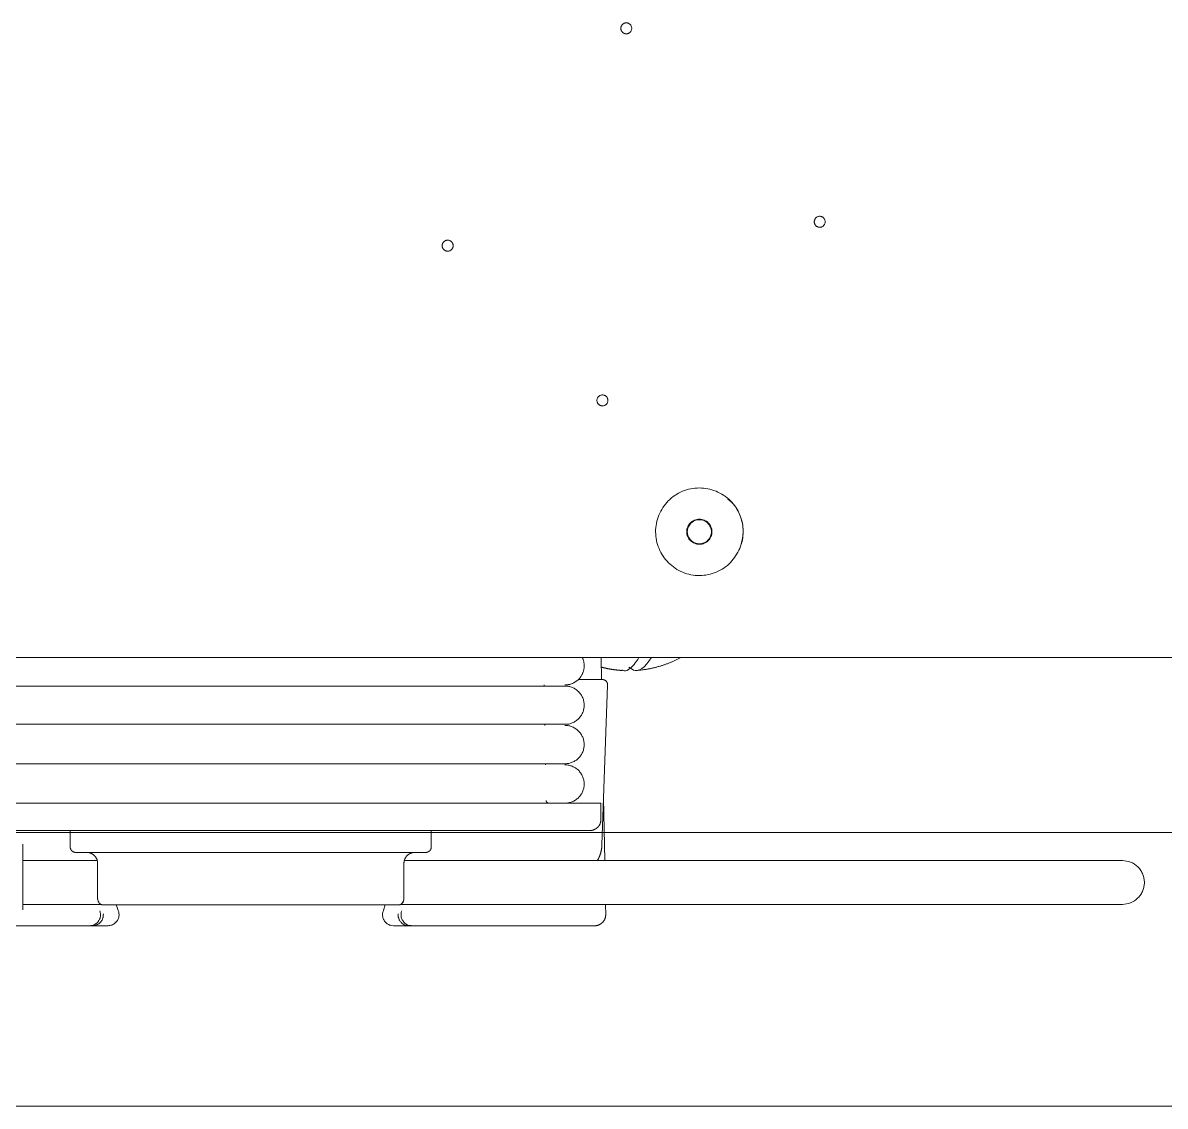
# Model space of a CAD drawing. Header units: millimetres. Extents: x -159872 to 386485, y -250577 to 158966.
# Drawn here: x 158800.1 to 158904.5, y 14289.4 to 14388.4 of the extents above; entities that cross this region are included whole.
import ezdxf

# ---------------------------------------------------------------- set-up
doc = ezdxf.new("R2010")
doc.units = ezdxf.units.MM
doc.layers.add('LDS-equipment-kitchen equipment', color=3, linetype='Continuous', lineweight=13)

# ---------------------------------------------------------------- blocks, each defined once
blk = doc.blocks.new('Group-350')
at = {"layer": 'LDS-equipment-kitchen equipment'}
for points in [[(98181.73, 50844.89, 0), (98181.68, 50844.89, 0), (98181.63, 50844.9, 0), (98181.59, 50844.91, 0), (98181.54, 50844.93, 0), (98181.5, 50844.95, 0), (98181.45, 50844.97, 0), (98181.42, 50845, 0), (98181.38, 50845.04, 0), (98181.35, 50845.07, 0), (98181.32, 50845.11, 0), (98181.29, 50845.15, 0), (98181.27, 50845.2, 0), (98181.25, 50845.24, 0), (98181.24, 50845.29, 0), (98181.23, 50845.34, 0), (98181.23, 50845.39, 0), (98181.23, 50845.44, 0), (98181.24, 50845.49, 0), (98181.25, 50845.53, 0), (98181.27, 50845.58, 0), (98181.29, 50845.63, 0), (98181.32, 50845.67, 0), (98181.35, 50845.71, 0), (98181.38, 50845.74, 0), (98181.42, 50845.78, 0), (98181.45, 50845.81, 0), (98181.5, 50845.83, 0), (98181.54, 50845.85, 0), (98181.59, 50845.87, 0), (98181.63, 50845.88, 0), (98181.68, 50845.89, 0), (98181.73, 50845.89, 0), (98181.78, 50845.89, 0), (98181.83, 50845.88, 0), (98181.88, 50845.87, 0), (98181.92, 50845.85, 0), (98181.97, 50845.83, 0), (98182.01, 50845.81, 0), (98182.05, 50845.78, 0), (98182.09, 50845.74, 0), (98182.12, 50845.71, 0), (98182.15, 50845.67, 0), (98182.17, 50845.63, 0), (98182.19, 50845.58, 0), (98182.21, 50845.53, 0), (98182.22, 50845.49, 0), (98182.23, 50845.44, 0), (98182.23, 50845.39, 0), (98182.23, 50845.34, 0), (98182.22, 50845.29, 0), (98182.21, 50845.24, 0), (98182.19, 50845.2, 0), (98182.17, 50845.15, 0), (98182.15, 50845.11, 0), (98182.12, 50845.07, 0), (98182.09, 50845.04, 0), (98182.05, 50845, 0), (98182.01, 50844.97, 0), (98181.97, 50844.95, 0), (98181.92, 50844.93, 0), (98181.88, 50844.91, 0), (98181.83, 50844.9, 0), (98181.78, 50844.89, 0), (98181.73, 50844.89, 0)], [(98199.41, 50827.21, 0), (98199.36, 50827.21, 0), (98199.31, 50827.22, 0), (98199.27, 50827.23, 0), (98199.22, 50827.25, 0), (98199.18, 50827.27, 0), (98199.13, 50827.29, 0), (98199.1, 50827.32, 0), (98199.06, 50827.36, 0), (98199.03, 50827.39, 0), (98199, 50827.43, 0), (98198.97, 50827.47, 0), (98198.95, 50827.52, 0), (98198.93, 50827.56, 0), (98198.92, 50827.61, 0), (98198.91, 50827.66, 0), (98198.91, 50827.71, 0), (98198.91, 50827.76, 0), (98198.92, 50827.81, 0), (98198.93, 50827.85, 0), (98198.95, 50827.9, 0), (98198.97, 50827.95, 0), (98199, 50827.99, 0), (98199.03, 50828.03, 0), (98199.06, 50828.06, 0), (98199.1, 50828.1, 0), (98199.13, 50828.13, 0), (98199.18, 50828.15, 0), (98199.22, 50828.17, 0), (98199.27, 50828.19, 0), (98199.31, 50828.2, 0), (98199.36, 50828.21, 0), (98199.41, 50828.21, 0), (98199.46, 50828.21, 0), (98199.51, 50828.2, 0), (98199.56, 50828.19, 0), (98199.6, 50828.17, 0), (98199.65, 50828.15, 0), (98199.69, 50828.13, 0), (98199.73, 50828.1, 0), (98199.77, 50828.06, 0), (98199.8, 50828.03, 0), (98199.83, 50827.99, 0), (98199.85, 50827.95, 0), (98199.87, 50827.9, 0), (98199.89, 50827.85, 0), (98199.9, 50827.81, 0), (98199.91, 50827.76, 0), (98199.91, 50827.71, 0), (98199.91, 50827.66, 0), (98199.9, 50827.61, 0), (98199.89, 50827.56, 0), (98199.87, 50827.52, 0), (98199.85, 50827.47, 0), (98199.83, 50827.43, 0), (98199.8, 50827.39, 0), (98199.77, 50827.36, 0), (98199.73, 50827.32, 0), (98199.69, 50827.29, 0), (98199.65, 50827.27, 0), (98199.6, 50827.25, 0), (98199.56, 50827.23, 0), (98199.51, 50827.22, 0), (98199.46, 50827.21, 0), (98199.41, 50827.21, 0)], [(98165.41, 50825.03, 0), (98165.36, 50825.03, 0), (98165.31, 50825.04, 0), (98165.27, 50825.05, 0), (98165.22, 50825.07, 0), (98165.18, 50825.09, 0), (98165.13, 50825.11, 0), (98165.1, 50825.14, 0), (98165.06, 50825.18, 0), (98165.03, 50825.21, 0), (98165, 50825.25, 0), (98164.97, 50825.29, 0), (98164.95, 50825.34, 0), (98164.93, 50825.38, 0), (98164.92, 50825.43, 0), (98164.91, 50825.48, 0), (98164.91, 50825.53, 0), (98164.91, 50825.58, 0), (98164.92, 50825.63, 0), (98164.93, 50825.67, 0), (98164.95, 50825.72, 0), (98164.97, 50825.77, 0), (98165, 50825.81, 0), (98165.03, 50825.85, 0), (98165.06, 50825.88, 0), (98165.1, 50825.92, 0), (98165.13, 50825.95, 0), (98165.18, 50825.97, 0), (98165.22, 50825.99, 0), (98165.27, 50826.01, 0), (98165.31, 50826.02, 0), (98165.36, 50826.03, 0), (98165.41, 50826.03, 0), (98165.46, 50826.03, 0), (98165.51, 50826.02, 0), (98165.56, 50826.01, 0), (98165.6, 50825.99, 0), (98165.65, 50825.97, 0), (98165.69, 50825.95, 0), (98165.73, 50825.92, 0), (98165.77, 50825.88, 0), (98165.8, 50825.85, 0), (98165.83, 50825.81, 0), (98165.85, 50825.77, 0), (98165.87, 50825.72, 0), (98165.89, 50825.67, 0), (98165.9, 50825.63, 0), (98165.91, 50825.58, 0), (98165.91, 50825.53, 0), (98165.91, 50825.48, 0), (98165.9, 50825.43, 0), (98165.89, 50825.38, 0), (98165.87, 50825.34, 0), (98165.85, 50825.29, 0), (98165.83, 50825.25, 0), (98165.8, 50825.21, 0), (98165.77, 50825.18, 0), (98165.73, 50825.14, 0), (98165.69, 50825.11, 0), (98165.65, 50825.09, 0), (98165.6, 50825.07, 0), (98165.56, 50825.05, 0), (98165.51, 50825.04, 0), (98165.46, 50825.03, 0), (98165.41, 50825.03, 0)], [(98179.55, 50810.89, 0), (98179.5, 50810.89, 0), (98179.45, 50810.9, 0), (98179.41, 50810.91, 0), (98179.36, 50810.93, 0), (98179.32, 50810.95, 0), (98179.27, 50810.97, 0), (98179.24, 50811, 0), (98179.2, 50811.04, 0), (98179.17, 50811.07, 0), (98179.14, 50811.11, 0), (98179.11, 50811.15, 0), (98179.09, 50811.2, 0), (98179.07, 50811.24, 0), (98179.06, 50811.29, 0), (98179.05, 50811.34, 0), (98179.05, 50811.39, 0), (98179.05, 50811.44, 0), (98179.06, 50811.49, 0), (98179.07, 50811.53, 0), (98179.09, 50811.58, 0), (98179.11, 50811.63, 0), (98179.14, 50811.67, 0), (98179.17, 50811.71, 0), (98179.2, 50811.74, 0), (98179.24, 50811.78, 0), (98179.27, 50811.81, 0), (98179.32, 50811.83, 0), (98179.36, 50811.85, 0), (98179.41, 50811.87, 0), (98179.45, 50811.88, 0), (98179.5, 50811.89, 0), (98179.55, 50811.89, 0), (98179.6, 50811.89, 0), (98179.65, 50811.88, 0), (98179.7, 50811.87, 0), (98179.74, 50811.85, 0), (98179.79, 50811.83, 0), (98179.83, 50811.81, 0), (98179.87, 50811.78, 0), (98179.91, 50811.74, 0), (98179.94, 50811.71, 0), (98179.97, 50811.67, 0), (98179.99, 50811.63, 0), (98180.01, 50811.58, 0), (98180.03, 50811.53, 0), (98180.04, 50811.49, 0), (98180.05, 50811.44, 0), (98180.05, 50811.39, 0), (98180.05, 50811.34, 0), (98180.04, 50811.29, 0), (98180.03, 50811.24, 0), (98180.01, 50811.2, 0), (98179.99, 50811.15, 0), (98179.97, 50811.11, 0), (98179.94, 50811.07, 0), (98179.91, 50811.04, 0), (98179.87, 50811, 0), (98179.83, 50810.97, 0), (98179.79, 50810.95, 0), (98179.74, 50810.93, 0), (98179.7, 50810.91, 0), (98179.65, 50810.9, 0), (98179.6, 50810.89, 0), (98179.55, 50810.89, 0)], [(98188.41, 50798.24, 0), (98188.3, 50798.25, 0), (98188.19, 50798.26, 0), (98188.08, 50798.29, 0), (98187.97, 50798.33, 0), (98187.87, 50798.38, 0), (98187.77, 50798.43, 0), (98187.68, 50798.5, 0), (98187.6, 50798.58, 0), (98187.52, 50798.66, 0), (98187.46, 50798.75, 0), (98187.4, 50798.85, 0), (98187.35, 50798.95, 0), (98187.31, 50799.06, 0), (98187.28, 50799.17, 0), (98187.27, 50799.28, 0), (98187.26, 50799.39, 0), (98187.27, 50799.5, 0), (98187.28, 50799.61, 0), (98187.31, 50799.72, 0), (98187.35, 50799.83, 0), (98187.4, 50799.93, 0), (98187.46, 50800.03, 0), (98187.52, 50800.12, 0), (98187.6, 50800.2, 0), (98187.68, 50800.28, 0), (98187.77, 50800.35, 0), (98187.87, 50800.4, 0), (98187.97, 50800.45, 0), (98188.08, 50800.49, 0), (98188.19, 50800.52, 0), (98188.3, 50800.53, 0), (98188.41, 50800.54, 0), (98188.52, 50800.53, 0), (98188.64, 50800.52, 0), (98188.75, 50800.49, 0), (98188.85, 50800.45, 0), (98188.95, 50800.4, 0), (98189.05, 50800.35, 0), (98189.14, 50800.28, 0), (98189.23, 50800.2, 0), (98189.3, 50800.12, 0), (98189.37, 50800.03, 0), (98189.43, 50799.93, 0), (98189.47, 50799.83, 0), (98189.51, 50799.72, 0), (98189.54, 50799.61, 0), (98189.56, 50799.5, 0), (98189.56, 50799.39, 0), (98189.56, 50799.28, 0), (98189.54, 50799.17, 0), (98189.51, 50799.06, 0), (98189.47, 50798.95, 0), (98189.43, 50798.85, 0), (98189.37, 50798.75, 0), (98189.3, 50798.66, 0), (98189.23, 50798.58, 0), (98189.14, 50798.5, 0), (98189.05, 50798.43, 0), (98188.95, 50798.38, 0), (98188.85, 50798.33, 0), (98188.75, 50798.29, 0), (98188.64, 50798.26, 0), (98188.52, 50798.25, 0), (98188.41, 50798.24, 0)], [(98188.41, 50798.29, 0), (98188.3, 50798.29, 0), (98188.2, 50798.31, 0), (98188.09, 50798.34, 0), (98187.99, 50798.37, 0), (98187.89, 50798.42, 0), (98187.8, 50798.47, 0), (98187.71, 50798.54, 0), (98187.63, 50798.61, 0), (98187.56, 50798.69, 0), (98187.5, 50798.78, 0), (98187.44, 50798.87, 0), (98187.4, 50798.97, 0), (98187.36, 50799.07, 0), (98187.33, 50799.17, 0), (98187.32, 50799.28, 0), (98187.31, 50799.39, 0), (98187.32, 50799.5, 0), (98187.33, 50799.6, 0), (98187.36, 50799.71, 0), (98187.4, 50799.81, 0), (98187.44, 50799.91, 0), (98187.5, 50800, 0), (98187.56, 50800.09, 0), (98187.63, 50800.17, 0), (98187.71, 50800.24, 0), (98187.8, 50800.3, 0), (98187.89, 50800.36, 0), (98187.99, 50800.41, 0), (98188.09, 50800.44, 0), (98188.2, 50800.47, 0), (98188.3, 50800.48, 0), (98188.41, 50800.49, 0), (98188.52, 50800.48, 0), (98188.63, 50800.47, 0), (98188.73, 50800.44, 0), (98188.83, 50800.41, 0), (98188.93, 50800.36, 0), (98189.02, 50800.3, 0), (98189.11, 50800.24, 0), (98189.19, 50800.17, 0), (98189.26, 50800.09, 0), (98189.33, 50800, 0), (98189.38, 50799.91, 0), (98189.43, 50799.81, 0), (98189.46, 50799.71, 0), (98189.49, 50799.6, 0), (98189.51, 50799.5, 0), (98189.51, 50799.39, 0), (98189.51, 50799.28, 0), (98189.49, 50799.17, 0), (98189.46, 50799.07, 0), (98189.43, 50798.97, 0), (98189.38, 50798.87, 0), (98189.33, 50798.78, 0), (98189.26, 50798.69, 0), (98189.19, 50798.61, 0), (98189.11, 50798.54, 0), (98189.02, 50798.47, 0), (98188.93, 50798.42, 0), (98188.83, 50798.37, 0), (98188.73, 50798.34, 0), (98188.63, 50798.31, 0), (98188.52, 50798.29, 0), (98188.41, 50798.29, 0)], [(98080.91, 50787.89, 0), (98897.91, 50787.89, 0)], [(98177.71, 50787.89, 0), (98177.74, 50787.84, 0), (98177.76, 50787.79, 0), (98177.78, 50787.74, 0), (98177.79, 50787.69, 0), (98177.81, 50787.63, 0), (98177.83, 50787.58, 0), (98177.84, 50787.53, 0), (98177.85, 50787.47, 0), (98177.86, 50787.42, 0), (98177.87, 50787.36, 0), (98177.87, 50787.31, 0), (98177.88, 50787.25, 0), (98177.88, 50787.2, 0), (98177.88, 50787.14, 0), (98177.88, 50787.09, 0), (98177.88, 50787.03, 0), (98177.87, 50786.98, 0), (98177.87, 50786.92, 0), (98177.86, 50786.87, 0), (98177.85, 50786.81, 0), (98177.84, 50786.76, 0), (98177.83, 50786.71, 0), (98177.81, 50786.65, 0), (98177.8, 50786.6, 0), (98177.78, 50786.55, 0), (98177.76, 50786.5, 0), (98177.74, 50786.45, 0), (98177.72, 50786.4, 0), (98177.69, 50786.35, 0), (98177.67, 50786.3, 0), (98177.64, 50786.25, 0), (98177.61, 50786.2, 0), (98177.58, 50786.16, 0), (98177.55, 50786.11, 0), (98177.52, 50786.07, 0), (98177.48, 50786.02, 0), (98177.45, 50785.98, 0), (98177.41, 50785.94, 0), (98177.37, 50785.9, 0), (98177.33, 50785.86, 0), (98177.29, 50785.83, 0), (98177.25, 50785.79, 0), (98177.21, 50785.76, 0), (98177.16, 50785.72, 0), (98177.12, 50785.69, 0), (98177.07, 50785.66, 0), (98177.02, 50785.63, 0), (98176.98, 50785.61, 0), (98176.93, 50785.58, 0), (98176.88, 50785.56, 0), (98176.83, 50785.53, 0), (98176.78, 50785.51, 0), (98176.73, 50785.49, 0), (98176.67, 50785.47, 0), (98176.62, 50785.46, 0), (98176.57, 50785.44, 0), (98176.51, 50785.43, 0), (98176.46, 50785.42, 0), (98176.41, 50785.41, 0), (98176.35, 50785.4, 0), (98176.3, 50785.4, 0), (98176.24, 50785.39, 0), (98176.19, 50785.39, 0), (98176.13, 50785.39, 0)], [(98179.47, 50785.89, 0), (98179.44, 50787.89, 0)], [(98186.71, 50787.89, 0), (98186.65, 50787.86, 0), (98186.59, 50787.83, 0), (98186.53, 50787.8, 0), (98186.47, 50787.76, 0), (98186.41, 50787.73, 0), (98186.35, 50787.71, 0), (98186.29, 50787.68, 0), (98186.23, 50787.65, 0), (98186.17, 50787.62, 0), (98186.11, 50787.59, 0), (98186.05, 50787.56, 0), (98185.99, 50787.54, 0), (98185.92, 50787.51, 0), (98185.86, 50787.48, 0), (98185.8, 50787.46, 0), (98185.74, 50787.43, 0), (98185.68, 50787.4, 0), (98185.61, 50787.38, 0), (98185.55, 50787.36, 0), (98185.49, 50787.33, 0), (98185.42, 50787.31, 0), (98185.36, 50787.29, 0), (98185.3, 50787.26, 0), (98185.23, 50787.24, 0), (98185.17, 50787.22, 0), (98185.11, 50787.2, 0), (98185.04, 50787.18, 0), (98184.98, 50787.16, 0), (98184.91, 50787.14, 0), (98184.85, 50787.12, 0), (98184.79, 50787.1, 0), (98184.72, 50787.08, 0), (98184.66, 50787.06, 0), (98184.59, 50787.04, 0), (98184.53, 50787.02, 0), (98184.46, 50787.01, 0), (98184.4, 50786.99, 0), (98184.33, 50786.97, 0), (98184.27, 50786.96, 0), (98184.2, 50786.94, 0), (98184.13, 50786.93, 0), (98184.07, 50786.91, 0), (98184, 50786.9, 0), (98183.94, 50786.89, 0), (98183.87, 50786.87, 0), (98183.8, 50786.86, 0), (98183.74, 50786.85, 0), (98183.67, 50786.84, 0), (98183.61, 50786.83, 0), (98183.54, 50786.81, 0), (98183.47, 50786.8, 0), (98183.41, 50786.79, 0), (98183.34, 50786.79, 0), (98183.27, 50786.78, 0), (98183.21, 50786.77, 0), (98183.14, 50786.76, 0), (98183.07, 50786.75, 0), (98183.01, 50786.74, 0), (98182.94, 50786.74, 0), (98182.87, 50786.73, 0), (98182.81, 50786.73, 0), (98182.74, 50786.72, 0), (98182.67, 50786.71, 0), (98182.6, 50786.71, 0)], [(98181.33, 50786.71, 0), (98181.3, 50786.71, 0), (98181.28, 50786.71, 0), (98181.25, 50786.72, 0), (98181.22, 50786.72, 0), (98181.19, 50786.72, 0), (98181.16, 50786.72, 0), (98181.13, 50786.73, 0), (98181.1, 50786.73, 0), (98181.07, 50786.73, 0), (98181.04, 50786.73, 0), (98181.01, 50786.74, 0), (98180.98, 50786.74, 0), (98180.95, 50786.74, 0), (98180.92, 50786.75, 0), (98180.89, 50786.75, 0), (98180.86, 50786.75, 0), (98180.83, 50786.76, 0), (98180.8, 50786.76, 0), (98180.77, 50786.76, 0), (98180.74, 50786.77, 0), (98180.71, 50786.77, 0), (98180.68, 50786.77, 0), (98180.65, 50786.78, 0), (98180.62, 50786.78, 0), (98180.59, 50786.79, 0), (98180.56, 50786.79, 0), (98180.53, 50786.79, 0), (98180.5, 50786.8, 0), (98180.48, 50786.8, 0), (98180.45, 50786.81, 0), (98180.42, 50786.81, 0), (98180.39, 50786.82, 0), (98180.36, 50786.82, 0), (98180.33, 50786.83, 0), (98180.3, 50786.83, 0), (98180.27, 50786.84, 0), (98180.24, 50786.84, 0), (98180.21, 50786.85, 0), (98180.18, 50786.85, 0), (98180.15, 50786.86, 0), (98180.12, 50786.86, 0), (98180.09, 50786.87, 0), (98180.06, 50786.87, 0), (98180.03, 50786.88, 0), (98180.01, 50786.89, 0), (98179.98, 50786.89, 0), (98179.95, 50786.9, 0), (98179.92, 50786.9, 0), (98179.89, 50786.91, 0), (98179.86, 50786.92, 0), (98179.83, 50786.92, 0), (98179.8, 50786.93, 0), (98179.77, 50786.94, 0), (98179.74, 50786.94, 0), (98179.71, 50786.95, 0), (98179.69, 50786.96, 0), (98179.66, 50786.96, 0), (98179.63, 50786.97, 0), (98179.6, 50786.98, 0), (98179.57, 50786.98, 0), (98179.54, 50786.99, 0), (98179.51, 50787, 0), (98179.48, 50787.01, 0), (98179.45, 50787.01, 0)], [(98177.36, 50785.89, 0), (98178.62, 50785.89, 0)], [(98179.09, 50785.89, 0), (98179.52, 50785.89, 0)], [(98179.52, 50785.89, 0), (98179.54, 50785.89, 0), (98179.55, 50785.89, 0), (98179.56, 50785.89, 0), (98179.57, 50785.89, 0), (98179.59, 50785.89, 0), (98179.6, 50785.88, 0), (98179.61, 50785.88, 0), (98179.62, 50785.88, 0), (98179.64, 50785.88, 0), (98179.65, 50785.87, 0), (98179.66, 50785.87, 0), (98179.67, 50785.87, 0), (98179.68, 50785.86, 0), (98179.7, 50785.86, 0), (98179.71, 50785.85, 0), (98179.72, 50785.85, 0), (98179.73, 50785.84, 0), (98179.74, 50785.84, 0), (98179.75, 50785.83, 0), (98179.76, 50785.83, 0), (98179.77, 50785.82, 0), (98179.79, 50785.82, 0), (98179.8, 50785.81, 0), (98179.81, 50785.8, 0), (98179.82, 50785.79, 0), (98179.83, 50785.79, 0), (98179.84, 50785.78, 0), (98179.85, 50785.77, 0), (98179.86, 50785.76, 0), (98179.86, 50785.75, 0), (98179.87, 50785.75, 0), (98179.88, 50785.74, 0), (98179.89, 50785.73, 0), (98179.9, 50785.72, 0), (98179.91, 50785.71, 0), (98179.92, 50785.7, 0), (98179.92, 50785.69, 0), (98179.93, 50785.68, 0), (98179.94, 50785.67, 0), (98179.94, 50785.66, 0), (98179.95, 50785.65, 0), (98179.96, 50785.64, 0), (98179.96, 50785.63, 0), (98179.97, 50785.61, 0), (98179.98, 50785.6, 0), (98179.98, 50785.59, 0), (98179.99, 50785.58, 0), (98179.99, 50785.57, 0), (98179.99, 50785.56, 0), (98180, 50785.55, 0), (98180, 50785.53, 0), (98180.01, 50785.52, 0), (98180.01, 50785.51, 0), (98180.01, 50785.5, 0), (98180.01, 50785.48, 0), (98180.02, 50785.47, 0), (98180.02, 50785.46, 0), (98180.02, 50785.45, 0), (98180.02, 50785.43, 0), (98180.02, 50785.42, 0), (98180.02, 50785.41, 0), (98180.02, 50785.4, 0), (98180.02, 50785.38, 0), (98180.02, 50785.37, 0)], [(98174.22, 50785.39, 0), (98174.23, 50785.29, 0)], [(98176.13, 50785.29, 0), (98176.22, 50785.29, 0), (98176.3, 50785.28, 0), (98176.39, 50785.27, 0), (98176.47, 50785.25, 0), (98176.56, 50785.24, 0), (98176.64, 50785.21, 0), (98176.72, 50785.19, 0), (98176.8, 50785.15, 0), (98176.88, 50785.12, 0), (98176.96, 50785.08, 0), (98177.03, 50785.04, 0), (98177.1, 50784.99, 0), (98177.17, 50784.94, 0), (98177.24, 50784.89, 0), (98177.31, 50784.83, 0), (98177.37, 50784.78, 0), (98177.43, 50784.71, 0), (98177.48, 50784.65, 0), (98177.54, 50784.58, 0), (98177.59, 50784.51, 0), (98177.63, 50784.44, 0), (98177.68, 50784.36, 0), (98177.71, 50784.29, 0), (98177.75, 50784.21, 0), (98177.78, 50784.13, 0), (98177.81, 50784.05, 0), (98177.83, 50783.96, 0), (98177.85, 50783.88, 0), (98177.86, 50783.79, 0), (98177.87, 50783.71, 0), (98177.88, 50783.62, 0), (98177.88, 50783.54, 0), (98177.88, 50783.45, 0), (98177.87, 50783.37, 0), (98177.86, 50783.28, 0), (98177.85, 50783.2, 0), (98177.83, 50783.11, 0), (98177.81, 50783.03, 0), (98177.78, 50782.95, 0), (98177.75, 50782.87, 0), (98177.71, 50782.79, 0), (98177.68, 50782.71, 0), (98177.63, 50782.64, 0), (98177.59, 50782.57, 0), (98177.54, 50782.5, 0), (98177.48, 50782.43, 0), (98177.43, 50782.36, 0), (98177.37, 50782.3, 0), (98177.31, 50782.24, 0), (98177.24, 50782.19, 0), (98177.17, 50782.13, 0), (98177.1, 50782.08, 0), (98177.03, 50782.04, 0), (98176.96, 50781.99, 0), (98176.88, 50781.96, 0), (98176.8, 50781.92, 0), (98176.72, 50781.89, 0), (98176.64, 50781.86, 0), (98176.56, 50781.84, 0), (98176.47, 50781.82, 0), (98176.39, 50781.81, 0), (98176.3, 50781.8, 0), (98176.22, 50781.79, 0), (98176.13, 50781.79, 0)], [(98179.51, 50770.78, 0), (98180.02, 50785.37, 0)], [(98179.51, 50770.78, 0), (98180.02, 50785.37, 0)], [(98174.29, 50781.79, 0), (98174.29, 50781.69, 0)], [(98176.13, 50781.69, 0), (98176.22, 50781.69, 0), (98176.3, 50781.68, 0), (98176.39, 50781.67, 0), (98176.47, 50781.65, 0), (98176.56, 50781.64, 0), (98176.64, 50781.61, 0), (98176.72, 50781.59, 0), (98176.8, 50781.55, 0), (98176.88, 50781.52, 0), (98176.96, 50781.48, 0), (98177.03, 50781.44, 0), (98177.1, 50781.39, 0), (98177.17, 50781.34, 0), (98177.24, 50781.29, 0), (98177.31, 50781.23, 0), (98177.37, 50781.18, 0), (98177.43, 50781.11, 0), (98177.48, 50781.05, 0), (98177.54, 50780.98, 0), (98177.59, 50780.91, 0), (98177.63, 50780.84, 0), (98177.68, 50780.76, 0), (98177.71, 50780.69, 0), (98177.75, 50780.61, 0), (98177.78, 50780.53, 0), (98177.81, 50780.45, 0), (98177.83, 50780.36, 0), (98177.85, 50780.28, 0), (98177.86, 50780.19, 0), (98177.87, 50780.11, 0), (98177.88, 50780.02, 0), (98177.88, 50779.94, 0), (98177.88, 50779.85, 0), (98177.87, 50779.77, 0), (98177.86, 50779.68, 0), (98177.85, 50779.6, 0), (98177.83, 50779.51, 0), (98177.81, 50779.43, 0), (98177.78, 50779.35, 0), (98177.75, 50779.27, 0), (98177.71, 50779.19, 0), (98177.68, 50779.11, 0), (98177.63, 50779.04, 0), (98177.59, 50778.97, 0), (98177.54, 50778.9, 0), (98177.48, 50778.83, 0), (98177.43, 50778.76, 0), (98177.37, 50778.7, 0), (98177.31, 50778.64, 0), (98177.24, 50778.59, 0), (98177.17, 50778.53, 0), (98177.1, 50778.48, 0), (98177.03, 50778.44, 0), (98176.96, 50778.39, 0), (98176.88, 50778.36, 0), (98176.8, 50778.32, 0), (98176.72, 50778.29, 0), (98176.64, 50778.26, 0), (98176.56, 50778.24, 0), (98176.47, 50778.22, 0), (98176.39, 50778.21, 0), (98176.3, 50778.2, 0), (98176.22, 50778.19, 0), (98176.13, 50778.19, 0)], [(98174.35, 50778.19, 0), (98174.35, 50778.09, 0)], [(98176.13, 50778.09, 0), (98176.22, 50778.09, 0), (98176.3, 50778.08, 0), (98176.39, 50778.07, 0), (98176.47, 50778.06, 0), (98176.55, 50778.04, 0), (98176.63, 50778.01, 0), (98176.71, 50777.99, 0), (98176.79, 50777.96, 0), (98176.87, 50777.92, 0), (98176.95, 50777.89, 0), (98177.02, 50777.85, 0), (98177.09, 50777.8, 0), (98177.16, 50777.75, 0), (98177.23, 50777.7, 0), (98177.29, 50777.65, 0), (98177.36, 50777.59, 0), (98177.42, 50777.53, 0), (98177.47, 50777.46, 0), (98177.52, 50777.4, 0), (98177.57, 50777.33, 0), (98177.62, 50777.26, 0), (98177.66, 50777.19, 0), (98177.7, 50777.11, 0), (98177.74, 50777.03, 0), (98177.77, 50776.96, 0), (98177.8, 50776.88, 0), (98177.82, 50776.79, 0), (98177.84, 50776.71, 0), (98177.86, 50776.63, 0), (98177.87, 50776.54, 0), (98177.88, 50776.46, 0), (98177.88, 50776.38, 0), (98177.88, 50776.29, 0), (98177.88, 50776.21, 0), (98177.87, 50776.12, 0), (98177.86, 50776.04, 0), (98177.84, 50775.95, 0), (98177.82, 50775.87, 0), (98177.79, 50775.79, 0), (98177.77, 50775.71, 0), (98177.73, 50775.63, 0), (98177.7, 50775.56, 0), (98177.66, 50775.48, 0), (98177.62, 50775.41, 0), (98177.57, 50775.34, 0), (98177.52, 50775.27, 0), (98177.47, 50775.2, 0), (98177.41, 50775.14, 0), (98177.35, 50775.08, 0), (98177.29, 50775.02, 0), (98177.22, 50774.97, 0), (98177.15, 50774.92, 0), (98177.08, 50774.87, 0), (98177.01, 50774.83, 0), (98176.94, 50774.78, 0), (98176.86, 50774.75, 0), (98176.78, 50774.71, 0), (98176.7, 50774.68, 0), (98176.62, 50774.66, 0), (98176.54, 50774.64, 0), (98176.46, 50774.62, 0), (98176.38, 50774.61, 0), (98176.29, 50774.6, 0), (98176.21, 50774.59, 0)], [(98179.41, 50774.59, 0), (98115.41, 50774.59, 0)], [(98174.66, 50774.59, 0), (98174.65, 50774.59, 0), (98174.65, 50774.59, 0), (98174.64, 50774.59, 0), (98174.63, 50774.59, 0), (98174.63, 50774.59, 0), (98174.62, 50774.59, 0), (98174.62, 50774.59, 0), (98174.61, 50774.59, 0), (98174.6, 50774.6, 0), (98174.6, 50774.6, 0), (98174.59, 50774.6, 0), (98174.59, 50774.6, 0), (98174.58, 50774.6, 0), (98174.57, 50774.6, 0), (98174.57, 50774.61, 0), (98174.56, 50774.61, 0), (98174.56, 50774.61, 0), (98174.55, 50774.61, 0), (98174.55, 50774.62, 0), (98174.54, 50774.62, 0), (98174.54, 50774.62, 0), (98174.53, 50774.62, 0), (98174.53, 50774.63, 0), (98174.52, 50774.63, 0), (98174.52, 50774.63, 0), (98174.51, 50774.64, 0), (98174.51, 50774.64, 0), (98174.5, 50774.65, 0), (98174.5, 50774.65, 0), (98174.49, 50774.65, 0), (98174.49, 50774.66, 0), (98174.48, 50774.66, 0), (98174.48, 50774.67, 0), (98174.47, 50774.67, 0), (98174.47, 50774.67, 0), (98174.47, 50774.68, 0), (98174.46, 50774.68, 0), (98174.46, 50774.69, 0), (98174.46, 50774.69, 0), (98174.45, 50774.7, 0), (98174.45, 50774.7, 0), (98174.44, 50774.71, 0), (98174.44, 50774.71, 0), (98174.44, 50774.72, 0), (98174.44, 50774.72, 0), (98174.43, 50774.73, 0), (98174.43, 50774.74, 0), (98174.43, 50774.74, 0), (98174.43, 50774.75, 0), (98174.42, 50774.75, 0), (98174.42, 50774.76, 0), (98174.42, 50774.76, 0), (98174.42, 50774.77, 0), (98174.42, 50774.78, 0), (98174.41, 50774.78, 0), (98174.41, 50774.79, 0), (98174.41, 50774.79, 0), (98174.41, 50774.8, 0), (98174.41, 50774.8, 0), (98174.41, 50774.81, 0), (98174.41, 50774.82, 0), (98174.41, 50774.82, 0), (98174.41, 50774.83, 0), (98174.41, 50774.84, 0)], [(98179.41, 50773.09, 0), (98179.41, 50774.59, 0)], [(98179.76, 50769.34, 0), (98179.66, 50775.05, 0)], [(98179.41, 50773.09, 0), (98179.41, 50773.07, 0), (98179.41, 50773.04, 0), (98179.41, 50773.02, 0), (98179.41, 50772.99, 0), (98179.4, 50772.97, 0), (98179.4, 50772.94, 0), (98179.4, 50772.92, 0), (98179.39, 50772.89, 0), (98179.39, 50772.87, 0), (98179.38, 50772.85, 0), (98179.38, 50772.82, 0), (98179.37, 50772.8, 0), (98179.36, 50772.78, 0), (98179.35, 50772.75, 0), (98179.35, 50772.73, 0), (98179.34, 50772.71, 0), (98179.33, 50772.68, 0), (98179.32, 50772.66, 0), (98179.31, 50772.64, 0), (98179.29, 50772.62, 0), (98179.28, 50772.6, 0), (98179.27, 50772.58, 0), (98179.26, 50772.55, 0), (98179.24, 50772.53, 0), (98179.23, 50772.51, 0), (98179.22, 50772.49, 0), (98179.2, 50772.47, 0), (98179.19, 50772.46, 0), (98179.17, 50772.44, 0), (98179.15, 50772.42, 0), (98179.14, 50772.4, 0), (98179.12, 50772.38, 0), (98179.1, 50772.37, 0), (98179.08, 50772.35, 0), (98179.07, 50772.33, 0), (98179.05, 50772.32, 0), (98179.03, 50772.3, 0), (98179.01, 50772.29, 0), (98178.99, 50772.27, 0), (98178.97, 50772.26, 0), (98178.95, 50772.24, 0), (98178.93, 50772.23, 0), (98178.91, 50772.22, 0), (98178.88, 50772.21, 0), (98178.86, 50772.2, 0), (98178.84, 50772.19, 0), (98178.82, 50772.18, 0), (98178.79, 50772.17, 0), (98178.77, 50772.16, 0), (98178.75, 50772.15, 0), (98178.73, 50772.14, 0), (98178.7, 50772.13, 0), (98178.68, 50772.13, 0), (98178.66, 50772.12, 0), (98178.63, 50772.11, 0), (98178.61, 50772.11, 0), (98178.58, 50772.1, 0), (98178.56, 50772.1, 0), (98178.53, 50772.1, 0), (98178.51, 50772.09, 0), (98178.49, 50772.09, 0), (98178.46, 50772.09, 0), (98178.44, 50772.09, 0), (98178.41, 50772.09, 0)], [(98178.41, 50772.09, 0), (98116.41, 50772.09, 0)], [(98130.91, 50770.59, 0), (98130.91, 50772.09, 0)], [(98163.91, 50772.09, 0), (98163.91, 50770.59, 0)], [(98131.41, 50770.09, 0), (98131.4, 50770.09, 0), (98131.39, 50770.09, 0), (98131.38, 50770.09, 0), (98131.36, 50770.09, 0), (98131.35, 50770.09, 0), (98131.34, 50770.09, 0), (98131.33, 50770.1, 0), (98131.31, 50770.1, 0), (98131.3, 50770.1, 0), (98131.29, 50770.1, 0), (98131.28, 50770.11, 0), (98131.27, 50770.11, 0), (98131.26, 50770.11, 0), (98131.24, 50770.12, 0), (98131.23, 50770.12, 0), (98131.22, 50770.13, 0), (98131.21, 50770.13, 0), (98131.2, 50770.14, 0), (98131.19, 50770.14, 0), (98131.18, 50770.15, 0), (98131.17, 50770.15, 0), (98131.16, 50770.16, 0), (98131.14, 50770.17, 0), (98131.13, 50770.17, 0), (98131.12, 50770.18, 0), (98131.11, 50770.19, 0), (98131.1, 50770.2, 0), (98131.1, 50770.2, 0), (98131.09, 50770.21, 0), (98131.08, 50770.22, 0), (98131.07, 50770.23, 0), (98131.06, 50770.24, 0), (98131.05, 50770.24, 0), (98131.04, 50770.25, 0), (98131.03, 50770.26, 0), (98131.03, 50770.27, 0), (98131.02, 50770.28, 0), (98131.01, 50770.29, 0), (98131, 50770.3, 0), (98131, 50770.31, 0), (98130.99, 50770.32, 0), (98130.98, 50770.33, 0), (98130.98, 50770.34, 0), (98130.97, 50770.35, 0), (98130.97, 50770.36, 0), (98130.96, 50770.38, 0), (98130.96, 50770.39, 0), (98130.95, 50770.4, 0), (98130.95, 50770.41, 0), (98130.94, 50770.42, 0), (98130.94, 50770.43, 0), (98130.93, 50770.44, 0), (98130.93, 50770.46, 0), (98130.93, 50770.47, 0), (98130.92, 50770.48, 0), (98130.92, 50770.49, 0), (98130.92, 50770.5, 0), (98130.92, 50770.52, 0), (98130.92, 50770.53, 0), (98130.91, 50770.54, 0), (98130.91, 50770.55, 0), (98130.91, 50770.57, 0), (98130.91, 50770.58, 0), (98130.91, 50770.59, 0)], [(98132.79, 50770.09, 0), (98131.41, 50770.09, 0)], [(98132.41, 50770.09, 0), (98132.44, 50770.09, 0), (98132.46, 50770.09, 0), (98132.49, 50770.09, 0), (98132.51, 50770.08, 0), (98132.53, 50770.08, 0), (98132.56, 50770.08, 0), (98132.58, 50770.07, 0), (98132.61, 50770.07, 0), (98132.63, 50770.07, 0), (98132.66, 50770.06, 0), (98132.68, 50770.05, 0), (98132.7, 50770.05, 0), (98132.73, 50770.04, 0), (98132.75, 50770.03, 0), (98132.77, 50770.02, 0), (98132.79, 50770.01, 0), (98132.82, 50770, 0), (98132.84, 50769.99, 0), (98132.86, 50769.98, 0), (98132.88, 50769.97, 0), (98132.91, 50769.96, 0), (98132.93, 50769.95, 0), (98132.95, 50769.93, 0), (98132.97, 50769.92, 0), (98132.99, 50769.91, 0), (98133.01, 50769.89, 0), (98133.03, 50769.88, 0), (98133.05, 50769.86, 0), (98133.07, 50769.85, 0), (98133.08, 50769.83, 0), (98133.1, 50769.81, 0), (98133.12, 50769.8, 0), (98133.14, 50769.78, 0), (98133.15, 50769.76, 0), (98133.17, 50769.74, 0), (98133.19, 50769.72, 0), (98133.2, 50769.7, 0), (98133.22, 50769.69, 0), (98133.23, 50769.67, 0), (98133.24, 50769.65, 0), (98133.26, 50769.62, 0), (98133.27, 50769.6, 0), (98133.28, 50769.58, 0), (98133.29, 50769.56, 0), (98133.31, 50769.54, 0), (98133.32, 50769.52, 0), (98133.33, 50769.49, 0), (98133.34, 50769.47, 0), (98133.35, 50769.45, 0), (98133.35, 50769.43, 0), (98133.36, 50769.4, 0), (98133.37, 50769.38, 0), (98133.38, 50769.36, 0), (98133.38, 50769.33, 0), (98133.39, 50769.31, 0), (98133.39, 50769.28, 0), (98133.4, 50769.26, 0), (98133.4, 50769.24, 0), (98133.4, 50769.21, 0), (98133.41, 50769.19, 0), (98133.41, 50769.16, 0), (98133.41, 50769.14, 0), (98133.41, 50769.11, 0), (98133.41, 50769.09, 0)], [(98162.04, 50770.09, 0), (98132.79, 50770.09, 0)], [(98133.61, 50770.09, 0), (98133.61, 50770.09, 0)], [(98161.21, 50770.09, 0), (98161.22, 50770.09, 0)], [(98161.41, 50769.09, 0), (98161.41, 50769.11, 0), (98161.41, 50769.14, 0), (98161.41, 50769.16, 0), (98161.42, 50769.19, 0), (98161.42, 50769.21, 0), (98161.42, 50769.24, 0), (98161.43, 50769.26, 0), (98161.43, 50769.28, 0), (98161.44, 50769.31, 0), (98161.44, 50769.33, 0), (98161.45, 50769.36, 0), (98161.46, 50769.38, 0), (98161.46, 50769.4, 0), (98161.47, 50769.43, 0), (98161.48, 50769.45, 0), (98161.49, 50769.47, 0), (98161.5, 50769.49, 0), (98161.51, 50769.52, 0), (98161.52, 50769.54, 0), (98161.53, 50769.56, 0), (98161.54, 50769.58, 0), (98161.55, 50769.6, 0), (98161.57, 50769.62, 0), (98161.58, 50769.65, 0), (98161.59, 50769.67, 0), (98161.61, 50769.69, 0), (98161.62, 50769.7, 0), (98161.64, 50769.72, 0), (98161.66, 50769.74, 0), (98161.67, 50769.76, 0), (98161.69, 50769.78, 0), (98161.71, 50769.8, 0), (98161.72, 50769.81, 0), (98161.74, 50769.83, 0), (98161.76, 50769.85, 0), (98161.78, 50769.86, 0), (98161.8, 50769.88, 0), (98161.82, 50769.89, 0), (98161.84, 50769.91, 0), (98161.86, 50769.92, 0), (98161.88, 50769.93, 0), (98161.9, 50769.95, 0), (98161.92, 50769.96, 0), (98161.94, 50769.97, 0), (98161.96, 50769.98, 0), (98161.98, 50769.99, 0), (98162.01, 50770, 0), (98162.03, 50770.01, 0), (98162.05, 50770.02, 0), (98162.08, 50770.03, 0), (98162.1, 50770.04, 0), (98162.12, 50770.05, 0), (98162.15, 50770.05, 0), (98162.17, 50770.06, 0), (98162.19, 50770.07, 0), (98162.22, 50770.07, 0), (98162.24, 50770.07, 0), (98162.27, 50770.08, 0), (98162.29, 50770.08, 0), (98162.31, 50770.08, 0), (98162.34, 50770.09, 0), (98162.36, 50770.09, 0), (98162.39, 50770.09, 0), (98162.41, 50770.09, 0)], [(98163.41, 50770.09, 0), (98162.04, 50770.09, 0)], [(98163.91, 50770.59, 0), (98163.91, 50770.58, 0), (98163.91, 50770.57, 0), (98163.91, 50770.55, 0), (98163.91, 50770.54, 0), (98163.91, 50770.53, 0), (98163.91, 50770.52, 0), (98163.9, 50770.5, 0), (98163.9, 50770.49, 0), (98163.9, 50770.48, 0), (98163.9, 50770.47, 0), (98163.89, 50770.46, 0), (98163.89, 50770.44, 0), (98163.89, 50770.43, 0), (98163.88, 50770.42, 0), (98163.88, 50770.41, 0), (98163.87, 50770.4, 0), (98163.87, 50770.39, 0), (98163.86, 50770.38, 0), (98163.86, 50770.36, 0), (98163.85, 50770.35, 0), (98163.85, 50770.34, 0), (98163.84, 50770.33, 0), (98163.83, 50770.32, 0), (98163.83, 50770.31, 0), (98163.82, 50770.3, 0), (98163.81, 50770.29, 0), (98163.81, 50770.28, 0), (98163.8, 50770.27, 0), (98163.79, 50770.26, 0), (98163.78, 50770.25, 0), (98163.77, 50770.24, 0), (98163.77, 50770.24, 0), (98163.76, 50770.23, 0), (98163.75, 50770.22, 0), (98163.74, 50770.21, 0), (98163.73, 50770.2, 0), (98163.72, 50770.2, 0), (98163.71, 50770.19, 0), (98163.7, 50770.18, 0), (98163.69, 50770.17, 0), (98163.68, 50770.17, 0), (98163.67, 50770.16, 0), (98163.66, 50770.15, 0), (98163.65, 50770.15, 0), (98163.64, 50770.14, 0), (98163.63, 50770.14, 0), (98163.61, 50770.13, 0), (98163.6, 50770.13, 0), (98163.59, 50770.12, 0), (98163.58, 50770.12, 0), (98163.57, 50770.11, 0), (98163.56, 50770.11, 0), (98163.55, 50770.11, 0), (98163.53, 50770.1, 0), (98163.52, 50770.1, 0), (98163.51, 50770.1, 0), (98163.5, 50770.1, 0), (98163.49, 50770.09, 0), (98163.47, 50770.09, 0), (98163.46, 50770.09, 0), (98163.45, 50770.09, 0), (98163.44, 50770.09, 0), (98163.42, 50770.09, 0), (98163.41, 50770.09, 0)], [(98179.51, 50770.78, 0), (98179.51, 50770.76, 0), (98179.51, 50770.74, 0), (98179.51, 50770.71, 0), (98179.51, 50770.69, 0), (98179.51, 50770.67, 0), (98179.5, 50770.64, 0), (98179.5, 50770.62, 0), (98179.5, 50770.59, 0), (98179.5, 50770.57, 0), (98179.5, 50770.55, 0), (98179.49, 50770.52, 0), (98179.49, 50770.5, 0), (98179.49, 50770.48, 0), (98179.48, 50770.45, 0), (98179.48, 50770.43, 0), (98179.48, 50770.41, 0), (98179.47, 50770.38, 0), (98179.47, 50770.36, 0), (98179.46, 50770.34, 0), (98179.46, 50770.31, 0), (98179.45, 50770.29, 0), (98179.45, 50770.27, 0), (98179.44, 50770.24, 0), (98179.44, 50770.22, 0), (98179.43, 50770.2, 0), (98179.43, 50770.17, 0), (98179.42, 50770.15, 0), (98179.42, 50770.13, 0), (98179.41, 50770.1, 0), (98179.4, 50770.08, 0), (98179.4, 50770.06, 0), (98179.39, 50770.03, 0), (98179.38, 50770.01, 0), (98179.38, 50769.99, 0), (98179.37, 50769.97, 0), (98179.36, 50769.94, 0), (98179.35, 50769.92, 0), (98179.35, 50769.9, 0), (98179.34, 50769.88, 0), (98179.33, 50769.85, 0), (98179.32, 50769.83, 0), (98179.31, 50769.81, 0), (98179.31, 50769.79, 0), (98179.3, 50769.77, 0), (98179.29, 50769.74, 0), (98179.28, 50769.72, 0), (98179.27, 50769.7, 0), (98179.26, 50769.68, 0), (98179.25, 50769.66, 0), (98179.24, 50769.63, 0), (98179.23, 50769.61, 0), (98179.22, 50769.59, 0), (98179.21, 50769.57, 0), (98179.2, 50769.55, 0), (98179.19, 50769.53, 0), (98179.18, 50769.51, 0), (98179.17, 50769.48, 0), (98179.15, 50769.46, 0), (98179.14, 50769.44, 0), (98179.13, 50769.42, 0), (98179.12, 50769.4, 0), (98179.11, 50769.38, 0), (98179.1, 50769.36, 0), (98179.08, 50769.34, 0)], [(98126.58, 50764.83, 0), (98126.58, 50769.85, 0)], [(98126.58, 50769.34, 0), (98133.38, 50769.34, 0)], [(98133.41, 50765.9, 0), (98133.41, 50769.09, 0)], [(98161.41, 50769.09, 0), (98161.41, 50765.9, 0)], [(98161.44, 50769.34, 0), (98227.08, 50769.34, 0)], [(98133.73, 50765.34, 0), (98126.58, 50765.34, 0)], [(98133.91, 50765.3, 0), (98133.91, 50765.29, 0)], [(98133.91, 50765.29, 0), (98160.91, 50765.29, 0)], [(98135.11, 50765.34, 0), (98135.3, 50764.78, 0)], [(98159.53, 50764.78, 0), (98159.71, 50765.34, 0)], [(98227.08, 50765.34, 0), (98161.12, 50765.34, 0)], [(98179.85, 50764.41, 0), (98179.83, 50765.34, 0)], [(98179.85, 50764.41, 0), (98179.85, 50764.38, 0), (98179.85, 50764.36, 0), (98179.85, 50764.33, 0), (98179.85, 50764.31, 0), (98179.84, 50764.28, 0), (98179.84, 50764.26, 0), (98179.84, 50764.23, 0), (98179.83, 50764.21, 0), (98179.83, 50764.19, 0), (98179.82, 50764.16, 0), (98179.82, 50764.14, 0), (98179.81, 50764.11, 0), (98179.8, 50764.09, 0), (98179.79, 50764.07, 0), (98179.79, 50764.04, 0), (98179.78, 50764.02, 0), (98179.77, 50764, 0), (98179.76, 50763.97, 0), (98179.75, 50763.95, 0), (98179.74, 50763.93, 0), (98179.72, 50763.91, 0), (98179.71, 50763.89, 0), (98179.7, 50763.86, 0), (98179.69, 50763.84, 0), (98179.67, 50763.82, 0), (98179.66, 50763.8, 0), (98179.64, 50763.78, 0), (98179.63, 50763.76, 0), (98179.61, 50763.74, 0), (98179.6, 50763.72, 0), (98179.58, 50763.71, 0), (98179.56, 50763.69, 0), (98179.54, 50763.67, 0), (98179.53, 50763.65, 0), (98179.51, 50763.64, 0), (98179.49, 50763.62, 0), (98179.47, 50763.61, 0), (98179.45, 50763.59, 0), (98179.43, 50763.58, 0), (98179.41, 50763.56, 0), (98179.39, 50763.55, 0), (98179.37, 50763.53, 0), (98179.35, 50763.52, 0), (98179.32, 50763.51, 0), (98179.3, 50763.5, 0), (98179.28, 50763.49, 0), (98179.26, 50763.48, 0), (98179.24, 50763.47, 0), (98179.21, 50763.46, 0), (98179.19, 50763.45, 0), (98179.17, 50763.44, 0), (98179.14, 50763.43, 0), (98179.12, 50763.43, 0), (98179.09, 50763.42, 0), (98179.07, 50763.41, 0), (98179.05, 50763.41, 0), (98179.02, 50763.4, 0), (98179, 50763.4, 0), (98178.97, 50763.4, 0), (98178.95, 50763.39, 0), (98178.92, 50763.39, 0), (98178.9, 50763.39, 0), (98178.87, 50763.39, 0), (98178.85, 50763.39, 0)], [(98131.43, 50763.39, 0), (98118.82, 50763.39, 0)], [(98132.68, 50763.39, 0), (98131.43, 50763.39, 0)], [(98132.98, 50763.39, 0), (98132.68, 50763.39, 0)], [(98134.37, 50763.39, 0), (98132.98, 50763.39, 0)], [(98161.85, 50763.39, 0), (98160.45, 50763.39, 0)], [(98162.14, 50763.39, 0), (98161.85, 50763.39, 0)], [(98163.39, 50763.39, 0), (98162.14, 50763.39, 0)], [(98178.85, 50763.39, 0), (98163.39, 50763.39, 0)]]:
    blk.add_polyline3d(points, dxfattribs=at)
blk.add_open_spline([(98192.11, 50797.87), (98191.86, 50797.41), (98191.35, 50796.49), (98189.99, 50795.61), (98188.43, 50795.28), (98186.85, 50795.59), (98185.52, 50796.48), (98184.63, 50797.81), (98184.31, 50799.37), (98184.61, 50800.95), (98185.5, 50802.28), (98186.83, 50803.18), (98188.4, 50803.49), (98189.97, 50803.19), (98191.31, 50802.3), (98192.19, 50800.98), (98192.54, 50799.39), (98192.26, 50798.38), (98192.11, 50797.87)], degree=3, dxfattribs=at)
for points, knots in [([(98192.23, 50798.21), (98192.25, 50798.25), (98192.29, 50798.4), (98192.38, 50798.82), (98192.46, 50799.63), (98192.23, 50800.77), (98191.72, 50801.78), (98191.2, 50802.22), (98191.02, 50802.37)], [0, 0, 0, 0, 0.028364, 0.097227, 0.282305, 0.558611, 0.847509, 1, 1, 1, 1]), ([(98181.34, 50786.74), (98181.36, 50786.73), (98181.73, 50786.56), (98182.28, 50786.99), (98182.74, 50787.67), (98182.89, 50787.89)], [0, 0, 0, 0, 0.040661, 0.698102, 1, 1, 1, 1]), ([(98184.03, 50787.89), (98183.81, 50787.58), (98183.34, 50786.92), (98182.62, 50786.55), (98182.16, 50786.88), (98181.97, 50787.02)], [0, 0, 0, 0, 0.33851, 0.728637, 1, 1, 1, 1]), ([(98178.62, 50785.89), (98178.73, 50785.89), (98178.96, 50785.89), (98179.05, 50785.89), (98179.09, 50785.89)], [0, 0, 0, 0, 0.482656, 1, 1, 1, 1]), ([(98178.62, 50785.89), (98178.73, 50785.89), (98178.96, 50785.89), (98179.05, 50785.89), (98179.09, 50785.89)], [0, 0, 0, 0, 0.482656, 1, 1, 1, 1]), ([(98176.13, 50785.29), (98176.04, 50785.29), (98175.87, 50785.29), (98174.6, 50785.29), (98172.89, 50785.29), (98170.75, 50785.29), (98168.37, 50785.29), (98165.92, 50785.29), (98163.36, 50785.29), (98160.37, 50785.29), (98156.63, 50785.29), (98152.55, 50785.29), (98148.28, 50785.29), (98144.03, 50785.29), (98140.41, 50785.29), (98137.51, 50785.29), (98135.26, 50785.29), (98133.18, 50785.29), (98131.09, 50785.29), (98128.85, 50785.29), (98126.39, 50785.29), (98123.86, 50785.29), (98121.42, 50785.29), (98119.34, 50785.29), (98117.81, 50785.29), (98117.63, 50785.29), (98117.53, 50785.29)], [0, 0, 0, 0, 0.056956, 0.108462, 0.154518, 0.195122, 0.240755, 0.276691, 0.30431, 0.345955, 0.390278, 0.436708, 0.483299, 0.529889, 0.574598, 0.602197, 0.628019, 0.653151, 0.677078, 0.706562, 0.7416, 0.782188, 0.828327, 0.88001, 0.937233, 1, 1, 1, 1]), ([(98117.53, 50781.79), (98117.61, 50781.79), (98117.76, 50781.79), (98119, 50781.79), (98120.68, 50781.79), (98122.79, 50781.79), (98125.16, 50781.79), (98127.59, 50781.79), (98130.14, 50781.79), (98133.12, 50781.79), (98136.84, 50781.79), (98140.92, 50781.79), (98145.19, 50781.79), (98149.44, 50781.79), (98153.06, 50781.79), (98155.96, 50781.79), (98158.22, 50781.79), (98160.31, 50781.79), (98162.41, 50781.79), (98164.65, 50781.79), (98167.13, 50781.79), (98169.68, 50781.79), (98172.14, 50781.79), (98174.25, 50781.79), (98175.81, 50781.79), (98176.02, 50781.79), (98176.13, 50781.79)], [0, 0, 0, 0, 0.056959, 0.108465, 0.154522, 0.195126, 0.240759, 0.276694, 0.304314, 0.345958, 0.390281, 0.436711, 0.483302, 0.529892, 0.574602, 0.602201, 0.628022, 0.653155, 0.677082, 0.706565, 0.741603, 0.782192, 0.828331, 0.880014, 0.937236, 1, 1, 1, 1]), ([(98117.53, 50778.19), (98117.61, 50778.19), (98117.76, 50778.19), (98119, 50778.19), (98120.68, 50778.19), (98122.79, 50778.19), (98125.16, 50778.19), (98127.59, 50778.19), (98130.14, 50778.19), (98133.12, 50778.19), (98136.84, 50778.19), (98140.92, 50778.19), (98145.19, 50778.19), (98149.44, 50778.19), (98153.06, 50778.19), (98155.96, 50778.19), (98158.22, 50778.19), (98160.31, 50778.19), (98162.41, 50778.19), (98164.65, 50778.19), (98167.13, 50778.19), (98169.68, 50778.19), (98172.14, 50778.19), (98174.25, 50778.19), (98175.81, 50778.19), (98176.02, 50778.19), (98176.13, 50778.19)], [0, 0, 0, 0, 0.056959, 0.108465, 0.154522, 0.195126, 0.240759, 0.276694, 0.304314, 0.345958, 0.390281, 0.436711, 0.483302, 0.529892, 0.574602, 0.602201, 0.628022, 0.653155, 0.677082, 0.706565, 0.741603, 0.782192, 0.828331, 0.880014, 0.937236, 1, 1, 1, 1]), ([(98126.58, 50769.85), (98126.58, 50769.91), (98126.58, 50770.04), (98126.58, 50770.29), (98126.58, 50770.56), (98126.58, 50770.79), (98126.58, 50770.82), (98126.58, 50770.84)], [0, 0, 0, 0, 0.1251, 0.248975, 0.494952, 0.743806, 1, 1, 1, 1]), ([(98227.08, 50769.34), (98227.33, 50769.31), (98227.83, 50769.26), (98228.4, 50768.89), (98228.76, 50768.46), (98228.94, 50768.1), (98229.06, 50767.72), (98229.09, 50767.34), (98229.06, 50766.95), (98228.94, 50766.58), (98228.76, 50766.22), (98228.4, 50765.79), (98227.83, 50765.42), (98227.33, 50765.37), (98227.08, 50765.34)], [0, 0, 0, 0, 0.137941, 0.27676, 0.339744, 0.39901, 0.449963, 0.5, 0.549963, 0.600989, 0.660172, 0.72324, 0.862059, 1, 1, 1, 1]), ([(98133.41, 50765.9), (98133.41, 50765.9), (98133.41, 50765.86), (98133.42, 50765.8), (98133.44, 50765.71), (98133.48, 50765.59), (98133.56, 50765.45), (98133.69, 50765.35), (98133.79, 50765.31), (98133.86, 50765.3), (98133.89, 50765.3), (98133.91, 50765.3)], [0, 0, 0, 0, 0.005213, 0.117378, 0.227712, 0.337697, 0.562484, 0.784797, 0.878712, 0.942239, 1, 1, 1, 1]), ([(98160.91, 50765.29), (98160.93, 50765.29), (98160.99, 50765.28), (98161.09, 50765.32), (98161.19, 50765.38), (98161.27, 50765.46), (98161.34, 50765.55), (98161.4, 50765.7), (98161.41, 50765.82), (98161.41, 50765.9)], [0, 0, 0, 0, 0.047555, 0.191257, 0.305271, 0.414751, 0.556633, 0.700572, 1, 1, 1, 1]), ([(98160.91, 50765.3), (98160.93, 50765.3), (98160.97, 50765.3), (98161.03, 50765.31), (98161.14, 50765.35), (98161.26, 50765.45), (98161.35, 50765.59), (98161.39, 50765.71), (98161.41, 50765.8), (98161.41, 50765.86), (98161.41, 50765.9), (98161.41, 50765.9)], [0, 0, 0, 0, 0.057761, 0.121288, 0.215203, 0.437516, 0.662303, 0.772288, 0.882622, 0.994787, 1, 1, 1, 1]), ([(98133.62, 50764.74), (98133.65, 50764.63), (98133.71, 50764.41), (98133.65, 50764.07), (98133.49, 50763.77), (98133.24, 50763.54), (98132.96, 50763.41), (98132.76, 50763.4), (98132.68, 50763.39)], [0, 0, 0, 0, 0.175009, 0.350056, 0.525067, 0.699977, 0.874792, 1, 1, 1, 1]), ([(98132.98, 50763.39), (98132.98, 50763.39), (98133.05, 50763.39), (98133.18, 50763.41), (98133.34, 50763.46), (98133.52, 50763.55), (98133.64, 50763.65), (98133.73, 50763.77), (98133.75, 50763.78)], [0, 0, 0, 0, 0.005087, 0.262065, 0.520816, 0.599389, 0.946632, 1, 1, 1, 1]), ([(98133.75, 50763.78), (98133.77, 50763.82), (98133.83, 50763.91), (98133.89, 50764.05), (98133.94, 50764.24), (98133.94, 50764.37), (98133.94, 50764.47)], [0, 0, 0, 0, 0.223216, 0.527151, 0.627347, 1, 1, 1, 1]), ([(98135.3, 50764.78), (98135.33, 50764.69), (98135.39, 50764.49), (98135.37, 50764.17), (98135.24, 50763.85), (98135.01, 50763.6), (98134.71, 50763.42), (98134.49, 50763.4), (98134.37, 50763.39)], [0, 0, 0, 0, 0.143919, 0.315134, 0.486349, 0.657565, 0.828783, 1, 1, 1, 1]), ([(98160.45, 50763.39), (98160.36, 50763.4), (98160.15, 50763.41), (98159.86, 50763.56), (98159.62, 50763.8), (98159.47, 50764.11), (98159.43, 50764.45), (98159.49, 50764.67), (98159.53, 50764.78)], [0, 0, 0, 0, 0.143916, 0.31513, 0.486346, 0.657563, 0.828782, 1, 1, 1, 1]), ([(98160.88, 50764.47), (98160.88, 50764.37), (98160.88, 50764.19), (98160.95, 50764), (98161.02, 50763.87), (98161.05, 50763.82), (98161.08, 50763.78)], [0, 0, 0, 0, 0.372695, 0.673491, 0.776759, 1, 1, 1, 1]), ([(98161.08, 50763.78), (98161.1, 50763.75), (98161.21, 50763.61), (98161.47, 50763.44), (98161.71, 50763.39), (98161.85, 50763.39), (98161.85, 50763.39)], [0, 0, 0, 0, 0.101642, 0.479567, 0.994908, 1, 1, 1, 1]), ([(98162.14, 50763.39), (98162.03, 50763.4), (98161.8, 50763.42), (98161.51, 50763.59), (98161.28, 50763.85), (98161.15, 50764.16), (98161.13, 50764.48), (98161.18, 50764.66), (98161.21, 50764.74)], [0, 0, 0, 0, 0.1748, 0.349615, 0.524386, 0.699165, 0.874016, 1, 1, 1, 1])]:
    blk.add_open_spline(points, degree=3, knots=knots, dxfattribs=at)
blk = doc.blocks.new('Group-357')
at = {"layer": 'LDS-equipment-kitchen equipment'}
for p, q in [((98945.29, 50771.9), (97945.29, 50771.9)), ((97970.29, 50746.9), (98645.29, 50746.9))]:
    blk.add_line(p, q, dxfattribs=at)
blk = doc.blocks.new('Group-410')
at = {"layer": 'LDS-equipment-kitchen equipment'}
for name in ['Group-350', 'Group-357']:
    blk.add_blockref(name, (0, 0), dxfattribs=at)

msp = doc.modelspace()

# ---------------------------------------------------------------- block references
at = {"layer": 'LDS-equipment-kitchen equipment', "color": 7}
msp.add_blockref('Group-410', (60673.51323, -36457.51522), dxfattribs=at)

doc.saveas('drawing.dxf')
